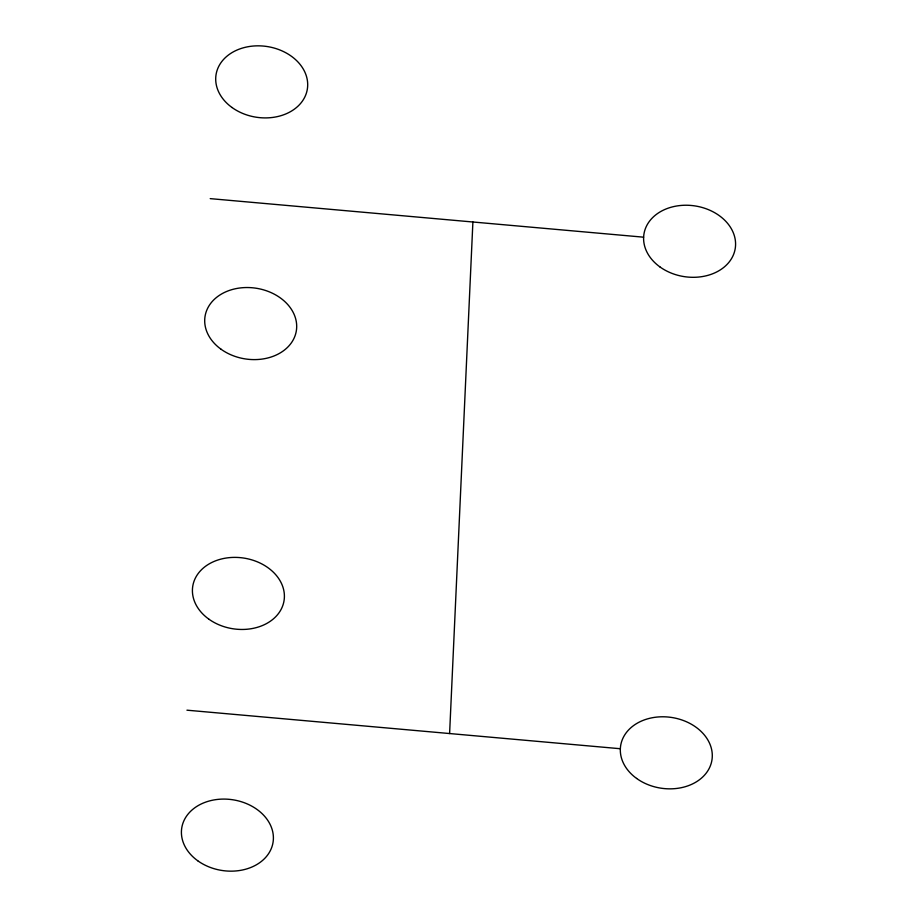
<?xml version="1.0" encoding="UTF-8"?>
<svg xmlns="http://www.w3.org/2000/svg" width="917" height="917" viewBox="0 0 917 917"><rect width="100%" height="100%" fill="white"/><g stroke="black" fill="none" stroke-linecap="round" stroke-linejoin="round"><path stroke-width="1.38" d="M449.605 733.543L472.897 221.994M210.222 198.634L643.631 237.182M186.942 710.182L620.339 748.731M208.709 619.044A46.217 35.763 8.8 0 0 283.674 602.572A46.217 35.763 8.8 0 0 222.831 558.659A46.217 35.763 8.8 0 0 208.709 619.044M197.705 860.742A46.217 35.763 8.8 0 0 272.67 844.27A46.217 35.763 8.8 0 0 211.827 800.358A46.217 35.763 8.8 0 0 197.705 860.742M636.616 778.441A46.217 35.763 8.8 0 0 711.569 761.958A46.217 35.763 8.8 0 0 650.738 718.057A46.217 35.763 8.8 0 0 636.616 778.441M659.896 266.893A46.217 35.763 8.8 0 0 734.861 250.41A46.217 35.763 8.8 0 0 674.029 206.508A46.217 35.763 8.8 0 0 659.896 266.893M220.997 349.194A46.217 35.763 8.8 0 0 295.962 332.722A46.217 35.763 8.8 0 0 235.119 288.809A46.217 35.763 8.8 0 0 220.997 349.194M232.001 107.495A46.217 35.763 8.8 0 0 306.966 91.024A46.217 35.763 8.8 0 0 246.123 47.111A46.217 35.763 8.8 0 0 232.001 107.495"/></g></svg>
